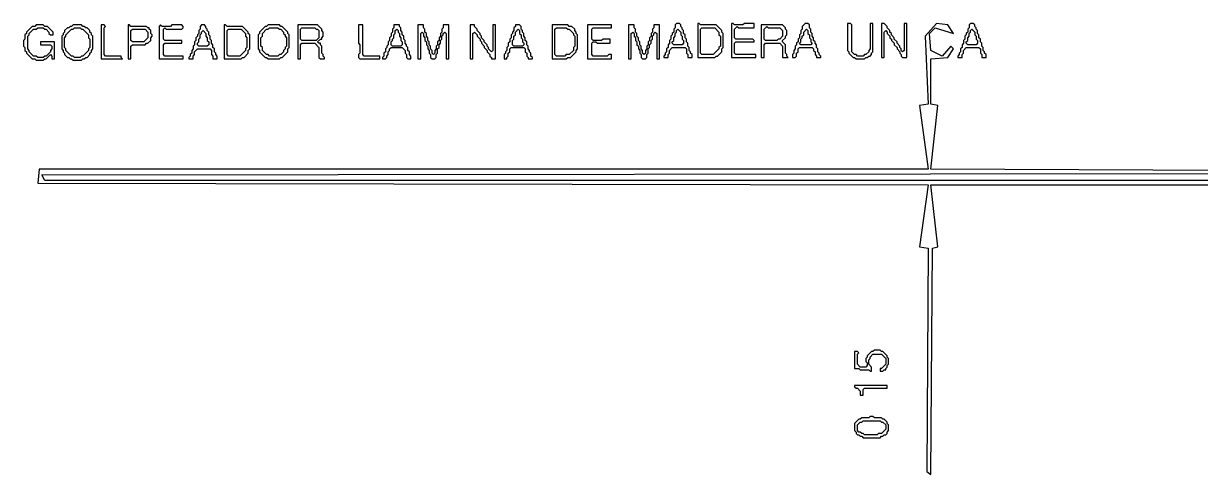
# Model space of a CAD drawing. Extents: x 17 to 323, y -435 to -5.
# Drawn here: x 195.7 to 279, y -200.9 to -169 of the extents above; entities that cross this region are included whole.
import ezdxf

# ---------------------------------------------------------------- set-up
doc = ezdxf.new("R2010")
doc.units = 0

msp = doc.modelspace()

# ---------------------------------------------------------------- linework, layer by layer
at = {"layer": 'CONTOURS'}
for p, q in [((241.9, -169), (241.8, -169.1)), ((242.1, -169), (241.9, -169)), ((242.2, -169.1), (242.1, -169)), ((243.4, -169), (243.4, -171.4)), ((243.5, -169), (243.4, -169)), ((243.6, -169.1), (243.5, -169)), ((245.8, -169), (245.8, -171.4)), ((245.9, -169), (245.8, -169)), ((246, -169.1), (245.9, -169)), ((246.7, -169), (246.6, -169.1)), ((247.4, -169), (246.7, -169)), ((247.4, -169.3), (247.4, -169)), ((251, -169), (250.8, -169.2)), ((251.2, -169), (251, -169)), ((251.3, -169.1), (251.2, -169)), ((254, -169), (254, -170.9)), ((254.2, -169), (254, -169)), ((254.3, -169.1), (254.2, -169)), ((255.8, -169), (255.6, -169)), ((255.6, -169), (255.6, -170.8)), ((255.8, -171), (255.8, -169)), ((256.4, -169), (256.4, -171.4)), ((256.6, -169), (256.4, -169)), ((256.8, -169.2), (256.6, -169)), ((258.2, -169), (258, -169)), ((258, -169), (258, -170.9)), ((258.2, -171.4), (258.2, -169)), ((260.3, -169), (259.5, -169.9)), ((261.1, -169.1), (260.3, -169)), ((262.7, -169), (262.6, -169.1)), ((262.9, -169), (262.7, -169)), ((263, -169.1), (262.9, -169)), ((195.9, -169.7), (195.8, -169.8)), ((195.8, -169.8), (195.8, -170.1)), ((196.3, -169.2), (195.9, -169.6)), ((195.9, -169.6), (195.9, -169.7)), ((196, -169.9), (196.1, -169.8)), ((196.1, -169.7), (196.4, -169.4)), ((196.1, -169.8), (196.1, -169.7)), ((196.5, -169.2), (196.3, -169.2)), ((196.4, -169.4), (196.6, -169.4)), ((196.6, -169.1), (196.5, -169.2)), ((197.1, -169.1), (196.6, -169.1)), ((196.6, -169.4), (196.7, -169.3)), ((196.7, -169.3), (197.1, -169.3)), ((197.2, -169.2), (197.1, -169.1)), ((197.1, -169.3), (197.2, -169.4)), ((197.4, -169.2), (197.2, -169.2)), ((197.2, -169.4), (197.3, -169.4)), ((197.3, -169.4), (197.5, -169.6)), ((197.8, -169.6), (197.4, -169.2)), ((197.5, -169.6), (197.5, -169.7)), ((197.5, -169.7), (197.6, -169.8)), ((197.6, -169.8), (197.8, -169.8)), ((197.8, -169.8), (197.8, -169.6)), ((198.5, -169.8), (198.4, -169.9)), ((198.6, -169.6), (198.5, -169.7)), ((198.5, -169.7), (198.5, -169.8)), ((198.8, -169.3), (198.6, -169.5)), ((198.6, -169.5), (198.6, -169.6)), ((198.7, -169.8), (199.1, -169.4)), ((198.7, -169.9), (198.7, -169.8)), ((198.9, -169.3), (198.8, -169.3)), ((199, -169.2), (198.9, -169.3)), ((199.1, -169.2), (199, -169.2)), ((199.2, -169.1), (199.1, -169.2)), ((199.1, -169.4), (199.2, -169.4)), ((199.8, -169.1), (199.2, -169.1)), ((199.2, -169.4), (199.3, -169.3)), ((199.3, -169.3), (199.7, -169.3)), ((199.7, -169.3), (199.8, -169.4)), ((199.9, -169.2), (199.8, -169.1)), ((199.8, -169.4), (199.9, -169.4)), ((200, -169.2), (199.9, -169.2)), ((199.9, -169.4), (200.3, -169.8)), ((200.1, -169.3), (200, -169.2)), ((200.2, -169.3), (200.1, -169.3)), ((200.4, -169.5), (200.2, -169.3)), ((200.3, -169.8), (200.3, -170)), ((200.4, -169.6), (200.4, -169.5)), ((200.5, -169.7), (200.4, -169.6)), ((200.5, -169.8), (200.5, -169.7)), ((200.6, -169.9), (200.5, -169.8)), ((201.2, -169.1), (201.2, -171.5)), ((201.4, -169.1), (201.2, -169.1)), ((201.5, -169.2), (201.4, -169.1)), ((201.4, -169.3), (201.5, -169.2)), ((201.4, -171.2), (201.4, -169.3)), ((203.2, -169.1), (203.1, -169.1)), ((203.1, -169.1), (203.1, -171.5)), ((203.3, -169.2), (203.2, -169.1)), ((204.4, -169.2), (203.3, -169.2)), ((203.3, -169.5), (203.4, -169.4)), ((203.3, -170.2), (203.3, -169.5)), ((203.4, -169.4), (204.3, -169.4)), ((204.3, -169.4), (204.5, -169.6)), ((204.5, -169.3), (204.4, -169.2)), ((204.6, -169.3), (204.5, -169.3)), ((204.5, -169.6), (204.5, -170)), ((204.6, -169.4), (204.6, -169.3)), ((204.7, -169.5), (204.6, -169.4)), ((204.7, -169.7), (204.7, -169.5)), ((204.8, -169.8), (204.7, -169.7)), ((204.8, -169.9), (204.8, -169.8)), ((205.4, -169.1), (205.3, -169.2)), ((205.3, -169.2), (205.3, -171.5)), ((205.5, -169.2), (205.4, -169.1)), ((206.1, -169.2), (205.5, -169.2)), ((205.6, -169.4), (205.7, -169.3)), ((205.6, -170.1), (205.6, -169.4)), ((205.7, -169.3), (205.8, -169.4)), ((205.8, -169.4), (206.9, -169.4)), ((206.2, -169.1), (206.1, -169.2)), ((206.9, -169.1), (206.2, -169.1)), ((207, -169.2), (206.9, -169.1)), ((206.9, -169.4), (207, -169.3)), ((207, -169.3), (207, -169.2)), ((208.1, -169.7), (208, -169.8)), ((208, -169.8), (208, -169.9)), ((208.2, -169.4), (208.1, -169.5)), ((208.1, -169.5), (208.1, -169.7)), ((208.3, -169.1), (208.2, -169.2)), ((208.2, -169.2), (208.2, -169.4)), ((208.2, -169.8), (208.3, -169.7)), ((208.2, -170), (208.2, -169.8)), ((208.5, -169.1), (208.3, -169.1)), ((208.3, -169.6), (208.4, -169.5)), ((208.3, -169.7), (208.3, -169.6)), ((208.4, -169.5), (208.6, -169.7)), ((208.6, -169.2), (208.5, -169.1)), ((208.6, -169.3), (208.6, -169.2)), ((208.7, -169.4), (208.6, -169.3)), ((208.6, -169.7), (208.6, -169.9)), ((208.7, -169.5), (208.7, -169.4)), ((208.8, -169.6), (208.7, -169.5)), ((208.8, -169.8), (208.8, -169.6)), ((208.9, -169.9), (208.8, -169.8)), ((209.9, -169.1), (209.9, -171.5)), ((210, -169.1), (209.9, -169.1)), ((210.1, -169.2), (210, -169.1)), ((211.2, -169.2), (210.1, -169.2)), ((210.1, -169.5), (210.2, -169.4)), ((210.1, -171.2), (210.1, -169.5)), ((210.2, -169.4), (211.1, -169.4)), ((211.1, -169.4), (211.4, -169.7)), ((211.6, -169.6), (211.2, -169.2)), ((211.4, -169.7), (211.4, -169.9)), ((211.6, -169.7), (211.6, -169.6)), ((211.7, -169.8), (211.6, -169.7)), ((211.7, -170.8), (211.7, -169.8)), ((212.4, -169.7), (212.3, -169.8)), ((212.3, -169.8), (212.3, -170.8)), ((212.8, -169.2), (212.4, -169.6)), ((212.4, -169.6), (212.4, -169.7)), ((212.6, -169.7), (212.9, -169.4)), ((212.6, -169.9), (212.6, -169.7)), ((212.9, -169.2), (212.8, -169.2)), ((213, -169.1), (212.9, -169.2)), ((212.9, -169.4), (213, -169.4)), ((213.8, -169.1), (213, -169.1)), ((213, -169.4), (213.1, -169.3)), ((213.1, -169.3), (213.7, -169.3)), ((213.7, -169.3), (213.8, -169.4)), ((213.9, -169.2), (213.8, -169.1)), ((213.8, -169.4), (213.9, -169.4)), ((214, -169.2), (213.9, -169.2)), ((213.9, -169.4), (214.1, -169.6)), ((214.4, -169.6), (214, -169.2)), ((214.1, -169.6), (214.1, -169.7)), ((214.1, -169.7), (214.2, -169.8)), ((214.2, -169.8), (214.2, -169.9)), ((214.4, -169.7), (214.4, -169.6)), ((214.5, -169.8), (214.4, -169.7)), ((214.5, -170.7), (214.5, -169.8)), ((215.1, -169.1), (215.1, -171.5)), ((216.5, -169.1), (215.1, -169.1)), ((215.3, -169.4), (215.4, -169.3)), ((215.3, -170.1), (215.3, -169.4)), ((215.4, -169.3), (216.3, -169.3)), ((216.3, -169.3), (216.4, -169.4)), ((216.4, -169.4), (216.5, -169.4)), ((216.8, -169.4), (216.5, -169.1)), ((216.5, -169.4), (216.6, -169.5)), ((216.6, -169.5), (216.6, -170)), ((216.8, -169.5), (216.8, -169.4)), ((216.9, -169.6), (216.8, -169.5)), ((216.9, -169.9), (216.9, -169.6)), ((219.4, -169.1), (219.4, -170.4)), ((219.7, -169.1), (219.4, -169.1)), ((219.7, -171.2), (219.7, -169.1)), ((221.8, -169.6), (221.7, -169.7)), ((221.7, -169.7), (221.7, -169.9)), ((221.9, -169.3), (221.8, -169.4)), ((221.8, -169.4), (221.8, -169.6)), ((221.9, -169.1), (221.9, -169.3)), ((222.3, -169.1), (221.9, -169.1)), ((221.9, -169.8), (222, -169.7)), ((221.9, -170), (221.9, -169.8)), ((222, -169.5), (222.1, -169.4)), ((222, -169.7), (222, -169.5)), ((222.1, -169.4), (222.2, -169.5)), ((222.2, -169.5), (222.2, -169.6)), ((222.2, -169.6), (222.3, -169.7)), ((222.3, -169.2), (222.3, -169.1)), ((222.4, -169.3), (222.3, -169.2)), ((222.3, -169.7), (222.3, -169.9)), ((222.4, -169.5), (222.4, -169.3)), ((222.5, -169.6), (222.4, -169.5)), ((222.5, -169.8), (222.5, -169.6)), ((222.6, -169.9), (222.5, -169.8)), ((223.6, -169.1), (223.6, -171.5)), ((224, -169.1), (223.6, -169.1)), ((223.8, -169.7), (223.9, -169.6)), ((223.8, -171.5), (223.8, -169.7)), ((223.9, -169.6), (224, -169.7)), ((224, -169.3), (224, -169.1)), ((224.1, -169.4), (224, -169.3)), ((224, -169.7), (224, -169.9)), ((224.1, -169.6), (224.1, -169.4)), ((224.2, -169.7), (224.1, -169.6)), ((224.2, -169.9), (224.2, -169.7)), ((225.3, -169.6), (225.2, -169.7)), ((225.2, -169.7), (225.2, -169.9)), ((225.4, -169.3), (225.3, -169.4)), ((225.3, -169.4), (225.3, -169.6)), ((225.3, -169.9), (225.4, -169.8)), ((225.8, -169.1), (225.4, -169.1)), ((225.4, -169.1), (225.4, -169.3)), ((225.4, -169.7), (225.5, -169.6)), ((225.4, -169.8), (225.4, -169.7)), ((225.5, -169.6), (225.6, -169.7)), ((225.6, -169.7), (225.6, -171.5)), ((225.8, -171.5), (225.8, -169.1)), ((227.3, -169.1), (227.3, -171.5)), ((227.6, -169.1), (227.3, -169.1)), ((227.5, -169.7), (227.6, -169.6)), ((227.5, -171.5), (227.5, -169.7)), ((227.6, -169.2), (227.6, -169.1)), ((227.8, -169.4), (227.6, -169.2)), ((227.6, -169.6), (227.8, -169.8)), ((227.8, -169.5), (227.8, -169.4)), ((228, -169.7), (227.8, -169.5)), ((227.8, -169.8), (227.8, -169.9)), ((228, -169.8), (228, -169.7)), ((228.1, -169.9), (228, -169.8)), ((229.1, -169.1), (228.9, -169.1)), ((228.9, -169.1), (228.9, -170.9)), ((229.1, -171.5), (229.1, -169.1)), ((230.3, -169.7), (230.2, -169.8)), ((230.2, -169.8), (230.2, -170)), ((230.4, -169.5), (230.3, -169.6)), ((230.3, -169.6), (230.3, -169.7)), ((230.5, -169.2), (230.4, -169.3)), ((230.4, -169.3), (230.4, -169.5)), ((230.4, -169.9), (230.5, -169.8)), ((230.5, -169.1), (230.5, -169.2)), ((230.8, -169.1), (230.5, -169.1)), ((230.5, -169.6), (230.7, -169.4)), ((230.5, -169.8), (230.5, -169.6)), ((230.7, -169.4), (230.8, -169.5)), ((230.9, -169.2), (230.8, -169.1)), ((230.8, -169.5), (230.8, -169.7)), ((230.8, -169.7), (230.9, -169.8)), ((230.9, -169.4), (230.9, -169.2)), ((231, -169.5), (230.9, -169.4)), ((230.9, -169.8), (230.9, -170)), ((231, -169.6), (231, -169.5)), ((231.1, -169.7), (231, -169.6)), ((231.1, -169.9), (231.1, -169.7)), ((233.1, -169.1), (233.1, -171.5)), ((234.2, -169.1), (233.1, -169.1)), ((233.3, -169.4), (233.4, -169.3)), ((233.3, -171.2), (233.3, -169.4)), ((233.4, -169.3), (234.1, -169.3)), ((234.1, -169.3), (234.2, -169.4)), ((234.3, -169.2), (234.2, -169.1)), ((234.2, -169.4), (234.3, -169.4)), ((234.5, -169.2), (234.3, -169.2)), ((234.3, -169.4), (234.6, -169.7)), ((234.7, -169.4), (234.5, -169.2)), ((234.6, -169.7), (234.6, -169.8)), ((234.6, -169.8), (234.7, -169.9)), ((234.7, -169.5), (234.7, -169.4)), ((234.8, -169.6), (234.7, -169.5)), ((234.8, -169.7), (234.8, -169.6)), ((234.9, -169.8), (234.8, -169.7)), ((234.9, -170.8), (234.9, -169.8)), ((235.6, -169.1), (235.6, -171.5)), ((237.3, -169.1), (235.6, -169.1)), ((235.9, -169.4), (236, -169.3)), ((235.9, -170.1), (235.9, -169.4)), ((236, -169.3), (237.3, -169.3)), ((237.3, -169.3), (237.3, -169.1)), ((238.5, -169.1), (238.5, -171.5)), ((238.9, -169.1), (238.5, -169.1)), ((238.7, -169.7), (238.8, -169.6)), ((238.7, -171.5), (238.7, -169.7)), ((238.8, -169.6), (238.9, -169.7)), ((238.9, -169.3), (238.9, -169.1)), ((239, -169.4), (238.9, -169.3)), ((238.9, -169.7), (238.9, -169.9)), ((239, -169.6), (239, -169.4)), ((239.1, -169.7), (239, -169.6)), ((239.1, -169.9), (239.1, -169.7)), ((240.2, -169.6), (240.1, -169.7)), ((240.1, -169.7), (240.1, -169.9)), ((240.3, -169.3), (240.2, -169.4)), ((240.2, -169.4), (240.2, -169.6)), ((240.2, -169.9), (240.3, -169.8)), ((240.7, -169.1), (240.3, -169.1)), ((240.3, -169.1), (240.3, -169.3)), ((240.3, -169.7), (240.4, -169.6)), ((240.3, -169.8), (240.3, -169.7)), ((240.4, -169.6), (240.5, -169.7)), ((240.5, -169.7), (240.5, -171.5)), ((240.7, -171.5), (240.7, -169.1)), ((241.6, -169.8), (241.5, -169.9)), ((241.7, -169.6), (241.6, -169.7)), ((241.6, -169.7), (241.6, -169.8)), ((241.8, -169.3), (241.7, -169.4)), ((241.7, -169.4), (241.7, -169.6)), ((241.8, -169.1), (241.8, -169.3)), ((241.8, -169.7), (241.9, -169.6)), ((241.8, -169.9), (241.8, -169.7)), ((241.9, -169.5), (242, -169.4)), ((241.9, -169.6), (241.9, -169.5)), ((242, -169.4), (242.2, -169.6)), ((242.2, -169.2), (242.2, -169.1)), ((242.3, -169.3), (242.2, -169.2)), ((242.2, -169.6), (242.2, -169.8)), ((242.2, -169.8), (242.3, -169.9)), ((242.3, -169.4), (242.3, -169.3)), ((242.4, -169.5), (242.3, -169.4)), ((242.4, -169.7), (242.4, -169.5)), ((242.5, -169.8), (242.4, -169.7)), ((242.5, -170), (242.5, -169.8)), ((244.7, -169.1), (243.6, -169.1)), ((243.6, -169.4), (243.7, -169.3)), ((243.6, -171.1), (243.6, -169.4)), ((243.7, -169.3), (244.6, -169.3)), ((244.6, -169.3), (244.9, -169.6)), ((245.1, -169.5), (244.7, -169.1)), ((244.9, -169.6), (244.9, -169.8)), ((244.9, -169.8), (245, -169.9)), ((245.1, -169.6), (245.1, -169.5)), ((245.2, -169.7), (245.1, -169.6)), ((245.2, -170.7), (245.2, -169.7)), ((246.6, -169.1), (246, -169.1)), ((246, -169.4), (246.2, -169.2)), ((246, -170), (246, -169.4)), ((246.2, -169.2), (246.3, -169.3)), ((246.3, -169.3), (247.4, -169.3)), ((247.9, -169.1), (247.9, -171.4)), ((249.4, -169.1), (247.9, -169.1)), ((248.1, -169.4), (248.3, -169.2)), ((248.1, -170.1), (248.1, -169.4)), ((248.3, -169.2), (248.4, -169.3)), ((248.4, -169.3), (249.2, -169.3)), ((249.2, -169.3), (249.4, -169.5)), ((249.6, -169.3), (249.4, -169.1)), ((249.4, -169.5), (249.4, -169.9)), ((249.6, -169.4), (249.6, -169.3)), ((249.7, -169.5), (249.6, -169.4)), ((249.6, -169.9), (249.7, -169.8)), ((249.7, -169.8), (249.7, -169.5)), ((250.7, -169.7), (250.6, -169.8)), ((250.6, -169.8), (250.6, -170)), ((250.8, -169.4), (250.7, -169.5)), ((250.7, -169.5), (250.7, -169.7)), ((250.8, -169.2), (250.8, -169.4)), ((250.8, -169.9), (250.9, -169.8)), ((250.9, -169.6), (251.1, -169.4)), ((250.9, -169.8), (250.9, -169.6)), ((251.1, -169.4), (251.2, -169.5)), ((251.2, -169.5), (251.2, -169.7)), ((251.2, -169.7), (251.3, -169.8)), ((251.3, -169.3), (251.3, -169.1)), ((251.4, -169.4), (251.3, -169.3)), ((251.3, -169.8), (251.3, -170)), ((251.4, -169.6), (251.4, -169.4)), ((251.5, -169.7), (251.4, -169.6)), ((251.5, -169.9), (251.5, -169.7)), ((254.3, -171), (254.3, -169.1)), ((256.6, -169.6), (256.7, -169.5)), ((256.6, -171.4), (256.6, -169.6)), ((256.7, -169.5), (256.8, -169.6)), ((256.8, -169.3), (256.8, -169.2)), ((257, -169.5), (256.8, -169.3)), ((256.8, -169.6), (256.8, -169.7)), ((256.8, -169.7), (257, -169.9)), ((257, -169.6), (257, -169.5)), ((257.1, -169.7), (257, -169.6)), ((257.1, -169.8), (257.1, -169.7)), ((257.3, -170), (257.1, -169.8)), ((259.8, -169.7), (260.2, -169.3)), ((259.9, -170.9), (259.8, -169.7)), ((260.2, -169.3), (261.5, -169.7)), ((261.5, -169.7), (261.1, -169.1)), ((262.4, -169.8), (262.3, -169.9)), ((262.5, -169.6), (262.4, -169.7)), ((262.4, -169.7), (262.4, -169.8)), ((262.6, -169.3), (262.5, -169.4)), ((262.5, -169.4), (262.5, -169.6)), ((262.6, -169.1), (262.6, -169.3)), ((262.6, -169.7), (262.7, -169.6)), ((262.6, -169.9), (262.6, -169.7)), ((262.7, -169.5), (262.8, -169.4)), ((262.7, -169.6), (262.7, -169.5)), ((262.8, -169.4), (263, -169.6)), ((263, -169.2), (263, -169.1)), ((263.1, -169.3), (263, -169.2)), ((263, -169.6), (263, -169.8)), ((263, -169.8), (263.1, -169.9)), ((263.1, -169.4), (263.1, -169.3)), ((263.2, -169.5), (263.1, -169.4)), ((263.2, -169.7), (263.2, -169.5)), ((263.3, -169.8), (263.2, -169.7)), ((263.3, -170), (263.3, -169.8)), ((195.8, -170.1), (195.7, -170.2)), ((195.7, -170.2), (195.7, -170.6)), ((195.7, -170.6), (195.8, -170.7)), ((195.8, -170.7), (195.8, -170.9)), ((196, -170.8), (196, -169.9)), ((197.9, -170.3), (196.9, -170.3)), ((196.9, -170.3), (196.9, -170.5)), ((196.9, -170.5), (197.6, -170.5)), ((197.6, -170.5), (197.7, -170.6)), ((197.7, -170.6), (197.7, -170.8)), ((197.9, -171.5), (197.9, -170.3)), ((198.4, -169.9), (198.4, -170.8)), ((198.6, -170), (198.7, -169.9)), ((198.6, -170.7), (198.6, -170)), ((198.7, -170.8), (198.6, -170.7)), ((200.3, -170), (200.4, -170.1)), ((200.4, -170.7), (200.3, -170.8)), ((200.4, -170.1), (200.4, -170.7)), ((200.6, -170.8), (200.6, -169.9)), ((203.4, -170.3), (203.3, -170.2)), ((203.3, -170.6), (203.4, -170.5)), ((203.3, -171.5), (203.3, -170.6)), ((204.2, -170.3), (203.4, -170.3)), ((203.4, -170.5), (204.3, -170.5)), ((204.5, -170), (204.2, -170.3)), ((204.3, -170.5), (204.4, -170.4)), ((204.4, -170.4), (204.5, -170.4)), ((204.5, -170.4), (204.7, -170.2)), ((204.7, -170), (204.8, -169.9)), ((204.7, -170.2), (204.7, -170)), ((205.7, -170.2), (205.6, -170.1)), ((205.6, -170.5), (205.7, -170.4)), ((205.6, -171.2), (205.6, -170.5)), ((206.9, -170.2), (205.7, -170.2)), ((205.7, -170.4), (206.9, -170.4)), ((206.9, -170.4), (206.9, -170.2)), ((207.8, -170.5), (207.7, -170.6)), ((207.7, -170.6), (207.7, -170.8)), ((207.9, -170.2), (207.8, -170.3)), ((207.8, -170.3), (207.8, -170.5)), ((208, -169.9), (207.9, -170)), ((207.9, -170), (207.9, -170.2)), ((208, -170.4), (208.1, -170.3)), ((208, -170.5), (208, -170.4)), ((208.1, -170.6), (208, -170.5)), ((208.1, -170.1), (208.2, -170)), ((208.1, -170.3), (208.1, -170.1)), ((208.7, -170.6), (208.1, -170.6)), ((208.6, -169.9), (208.7, -170)), ((208.7, -170), (208.7, -170.2)), ((208.7, -170.2), (208.8, -170.3)), ((208.8, -170.5), (208.7, -170.6)), ((208.8, -170.3), (208.8, -170.5)), ((208.9, -170.1), (208.9, -169.9)), ((209, -170.2), (208.9, -170.1)), ((209, -170.4), (209, -170.2)), ((209.1, -170.5), (209, -170.4)), ((209.1, -170.7), (209.1, -170.5)), ((209.2, -170.8), (209.1, -170.7)), ((211.4, -169.9), (211.5, -170)), ((211.5, -170.7), (211.4, -170.8)), ((211.5, -170), (211.5, -170.7)), ((212.5, -170), (212.6, -169.9)), ((212.5, -170.6), (212.5, -170)), ((212.6, -170.7), (212.5, -170.6)), ((212.6, -170.9), (212.6, -170.7)), ((214.2, -169.9), (214.3, -170)), ((214.3, -170.6), (214.2, -170.7)), ((214.2, -170.7), (214.2, -170.8)), ((214.3, -170), (214.3, -170.6)), ((214.4, -170.8), (214.5, -170.7)), ((215.4, -170.2), (215.3, -170.1)), ((215.3, -170.5), (215.4, -170.4)), ((215.3, -171.5), (215.3, -170.5)), ((216.4, -170.2), (215.4, -170.2)), ((215.4, -170.4), (216.3, -170.4)), ((216.3, -170.4), (216.6, -170.7)), ((216.6, -170), (216.4, -170.2)), ((216.5, -170.3), (216.7, -170.1)), ((216.6, -170.4), (216.5, -170.3)), ((216.7, -170.4), (216.6, -170.4)), ((216.6, -170.7), (216.6, -171.4)), ((216.7, -170.1), (216.8, -170.1)), ((216.7, -170.5), (216.7, -170.4)), ((216.8, -170.6), (216.7, -170.5)), ((216.8, -170), (216.9, -169.9)), ((216.8, -170.1), (216.8, -170)), ((216.8, -171.1), (216.8, -170.6)), ((219.4, -170.4), (219.5, -170.5)), ((219.5, -170.5), (219.5, -171.1)), ((221.4, -170.7), (221.3, -170.8)), ((221.5, -170.5), (221.4, -170.6)), ((221.4, -170.6), (221.4, -170.7)), ((221.6, -170.2), (221.5, -170.3)), ((221.5, -170.3), (221.5, -170.5)), ((221.7, -169.9), (221.6, -170)), ((221.6, -170), (221.6, -170.2)), ((221.6, -170.8), (221.7, -170.7)), ((221.7, -170.3), (221.8, -170.2)), ((221.7, -170.5), (221.7, -170.3)), ((221.8, -170.6), (221.7, -170.5)), ((221.7, -170.7), (222.5, -170.7)), ((221.8, -170.1), (221.9, -170)), ((221.8, -170.2), (221.8, -170.1)), ((222.4, -170.6), (221.8, -170.6)), ((222.3, -169.9), (222.4, -170)), ((222.4, -170), (222.4, -170.2)), ((222.4, -170.2), (222.5, -170.3)), ((222.5, -170.5), (222.4, -170.6)), ((222.5, -170.3), (222.5, -170.5)), ((222.5, -170.7), (222.7, -170.9)), ((222.6, -170.1), (222.6, -169.9)), ((222.7, -170.2), (222.6, -170.1)), ((222.7, -170.4), (222.7, -170.2)), ((222.8, -170.5), (222.7, -170.4)), ((222.8, -170.6), (222.8, -170.5)), ((222.9, -170.7), (222.8, -170.6)), ((222.9, -170.9), (222.9, -170.7)), ((224, -169.9), (224.1, -170)), ((224.1, -170), (224.1, -170.2)), ((224.1, -170.2), (224.2, -170.3)), ((224.3, -170), (224.2, -169.9)), ((224.2, -170.3), (224.2, -170.5)), ((224.2, -170.5), (224.3, -170.6)), ((224.3, -170.2), (224.3, -170)), ((224.4, -170.3), (224.3, -170.2)), ((224.3, -170.6), (224.3, -170.8)), ((224.4, -170.5), (224.4, -170.3)), ((224.5, -170.6), (224.4, -170.5)), ((224.5, -170.8), (224.5, -170.6)), ((225, -170.5), (224.9, -170.6)), ((224.9, -170.6), (224.9, -170.8)), ((225.1, -170.2), (225, -170.3)), ((225, -170.3), (225, -170.5)), ((225, -170.8), (225.1, -170.7)), ((225.2, -169.9), (225.1, -170)), ((225.1, -170), (225.1, -170.2)), ((225.1, -170.5), (225.2, -170.4)), ((225.1, -170.7), (225.1, -170.5)), ((225.2, -170.2), (225.3, -170.1)), ((225.2, -170.4), (225.2, -170.2)), ((225.3, -170.1), (225.3, -169.9)), ((227.8, -169.9), (228, -170.1)), ((228, -170.1), (228, -170.2)), ((228, -170.2), (228.1, -170.3)), ((228.1, -170), (228.1, -169.9)), ((228.3, -170.2), (228.1, -170)), ((228.1, -170.3), (228.1, -170.4)), ((228.1, -170.4), (228.3, -170.6)), ((228.3, -170.3), (228.3, -170.2)), ((228.5, -170.5), (228.3, -170.3)), ((228.3, -170.6), (228.3, -170.7)), ((228.3, -170.7), (228.5, -170.9)), ((228.5, -170.6), (228.5, -170.5)), ((228.6, -170.7), (228.5, -170.6)), ((228.6, -170.8), (228.6, -170.7)), ((230, -170.6), (229.9, -170.7)), ((229.9, -170.7), (229.9, -170.9)), ((230.1, -170.3), (230, -170.4)), ((230, -170.4), (230, -170.6)), ((230.2, -170), (230.1, -170.1)), ((230.1, -170.1), (230.1, -170.3)), ((230.1, -170.8), (230.2, -170.7)), ((230.2, -170.7), (231.1, -170.7)), ((230.3, -170.2), (230.4, -170.1)), ((230.3, -170.5), (230.3, -170.2)), ((230.4, -170.6), (230.3, -170.5)), ((230.4, -170.1), (230.4, -169.9)), ((231, -170.6), (230.4, -170.6)), ((230.9, -170), (231, -170.1)), ((231, -170.1), (231, -170.3)), ((231, -170.3), (231.1, -170.4)), ((231.1, -170.5), (231, -170.6)), ((231.2, -170), (231.1, -169.9)), ((231.1, -170.4), (231.1, -170.5)), ((231.1, -170.7), (231.2, -170.8)), ((231.2, -170.2), (231.2, -170)), ((231.3, -170.3), (231.2, -170.2)), ((231.3, -170.5), (231.3, -170.3)), ((231.4, -170.6), (231.3, -170.5)), ((231.4, -170.8), (231.4, -170.6)), ((234.7, -170.6), (234.6, -170.7)), ((234.6, -170.7), (234.6, -170.9)), ((234.7, -169.9), (234.7, -170.6)), ((236, -170.2), (235.9, -170.1)), ((235.9, -170.4), (236, -170.3)), ((235.9, -171.2), (235.9, -170.4)), ((236.6, -170.2), (236, -170.2)), ((236, -170.3), (236.2, -170.3)), ((236.2, -170.3), (236.3, -170.4)), ((236.3, -170.4), (237.2, -170.4)), ((236.7, -170.1), (236.6, -170.2)), ((237.2, -170.1), (236.7, -170.1)), ((237.2, -170.4), (237.2, -170.1)), ((238.9, -169.9), (239, -170)), ((239, -170), (239, -170.2)), ((239, -170.2), (239.1, -170.3)), ((239.2, -170), (239.1, -169.9)), ((239.1, -170.3), (239.1, -170.5)), ((239.1, -170.5), (239.2, -170.6)), ((239.2, -170.2), (239.2, -170)), ((239.3, -170.3), (239.2, -170.2)), ((239.2, -170.6), (239.2, -170.8)), ((239.3, -170.5), (239.3, -170.3)), ((239.4, -170.6), (239.3, -170.5)), ((239.4, -170.8), (239.4, -170.6)), ((239.9, -170.5), (239.8, -170.6)), ((239.8, -170.6), (239.8, -170.8)), ((240, -170.2), (239.9, -170.3)), ((239.9, -170.3), (239.9, -170.5)), ((239.9, -170.8), (240, -170.7)), ((240.1, -169.9), (240, -170)), ((240, -170), (240, -170.2)), ((240, -170.5), (240.1, -170.4)), ((240, -170.7), (240, -170.5)), ((240.1, -170.2), (240.2, -170.1)), ((240.1, -170.4), (240.1, -170.2)), ((240.2, -170.1), (240.2, -169.9)), ((241.3, -170.7), (241.2, -170.8)), ((241.4, -170.4), (241.3, -170.5)), ((241.3, -170.5), (241.3, -170.7)), ((241.5, -170.1), (241.4, -170.2)), ((241.4, -170.2), (241.4, -170.4)), ((241.4, -170.9), (241.6, -170.7)), ((241.5, -169.9), (241.5, -170.1)), ((241.6, -170.3), (241.7, -170.2)), ((241.6, -170.4), (241.6, -170.3)), ((241.7, -170.5), (241.6, -170.4)), ((241.6, -170.7), (242.5, -170.7)), ((241.7, -170), (241.8, -169.9)), ((241.7, -170.2), (241.7, -170)), ((242.3, -170.5), (241.7, -170.5)), ((242.3, -169.9), (242.3, -170.1)), ((242.3, -170.1), (242.4, -170.2)), ((242.4, -170.4), (242.3, -170.5)), ((242.4, -170.2), (242.4, -170.4)), ((242.6, -170.1), (242.5, -170)), ((242.5, -170.7), (242.6, -170.8)), ((242.6, -170.3), (242.6, -170.1)), ((242.7, -170.4), (242.6, -170.3)), ((242.7, -170.6), (242.7, -170.4)), ((242.8, -170.7), (242.7, -170.6)), ((242.8, -170.9), (242.8, -170.7)), ((245, -170.6), (244.9, -170.7)), ((244.9, -170.7), (244.9, -170.8)), ((245, -169.9), (245, -170.6)), ((245.1, -170.8), (245.2, -170.7)), ((246.1, -170.1), (246, -170)), ((246, -170.4), (246.1, -170.3)), ((246, -171.1), (246, -170.4)), ((247.3, -170.1), (246.1, -170.1)), ((246.1, -170.3), (247.4, -170.3)), ((247.4, -170.2), (247.3, -170.1)), ((247.4, -170.3), (247.4, -170.2)), ((248.2, -170.2), (248.1, -170.1)), ((248.1, -170.5), (248.2, -170.4)), ((248.1, -171.4), (248.1, -170.5)), ((249, -170.2), (248.2, -170.2)), ((248.2, -170.4), (249.2, -170.4)), ((249.1, -170.1), (249, -170.2)), ((249.2, -170.1), (249.1, -170.1)), ((249.4, -169.9), (249.2, -170.1)), ((249.2, -170.4), (249.4, -170.6)), ((249.4, -170.2), (249.6, -170)), ((249.4, -170.3), (249.4, -170.2)), ((249.6, -170.5), (249.4, -170.3)), ((249.4, -170.6), (249.4, -171.4)), ((249.6, -170), (249.6, -169.9)), ((249.6, -171.1), (249.6, -170.5)), ((250.4, -170.5), (250.3, -170.6)), ((250.3, -170.6), (250.3, -170.8)), ((250.5, -170.3), (250.4, -170.4)), ((250.4, -170.4), (250.4, -170.5)), ((250.6, -170), (250.5, -170.1)), ((250.5, -170.1), (250.5, -170.3)), ((250.5, -170.8), (250.6, -170.7)), ((250.6, -170.4), (250.7, -170.3)), ((250.7, -170.5), (250.6, -170.4)), ((250.6, -170.7), (251.5, -170.7)), ((250.7, -170.1), (250.8, -170)), ((250.7, -170.3), (250.7, -170.1)), ((251.4, -170.5), (250.7, -170.5)), ((250.8, -170), (250.8, -169.9)), ((251.3, -170), (251.4, -170.1)), ((251.4, -170.1), (251.4, -170.3)), ((251.4, -170.3), (251.5, -170.4)), ((251.5, -170.4), (251.4, -170.5)), ((251.6, -170), (251.5, -169.9)), ((251.5, -170.7), (251.6, -170.8)), ((251.6, -170.2), (251.6, -170)), ((251.7, -170.3), (251.6, -170.2)), ((251.7, -170.4), (251.7, -170.3)), ((251.8, -170.5), (251.7, -170.4)), ((251.8, -170.7), (251.8, -170.5)), ((251.9, -170.8), (251.8, -170.7)), ((257, -169.9), (257, -170)), ((257, -170), (257.1, -170.1)), ((257.1, -170.1), (257.1, -170.2)), ((257.1, -170.2), (257.3, -170.4)), ((257.3, -170.1), (257.3, -170)), ((257.5, -170.3), (257.3, -170.1)), ((257.3, -170.4), (257.3, -170.5)), ((257.3, -170.5), (257.5, -170.7)), ((257.5, -170.4), (257.5, -170.3)), ((257.7, -170.6), (257.5, -170.4)), ((257.5, -170.7), (257.5, -170.8)), ((257.7, -170.7), (257.7, -170.6)), ((257.8, -170.8), (257.7, -170.7)), ((259.5, -169.9), (259.7, -174.7)), ((261.3, -170.6), (260.7, -171.3)), ((261.5, -170.8), (261.3, -170.6)), ((262.1, -170.7), (262, -170.8)), ((262.2, -170.4), (262.1, -170.5)), ((262.1, -170.5), (262.1, -170.7)), ((262.3, -170.1), (262.2, -170.2)), ((262.2, -170.2), (262.2, -170.4)), ((262.2, -170.9), (262.4, -170.7)), ((262.3, -169.9), (262.3, -170.1)), ((262.4, -170.3), (262.5, -170.2)), ((262.4, -170.4), (262.4, -170.3)), ((262.5, -170.5), (262.4, -170.4)), ((262.4, -170.7), (263.3, -170.7)), ((262.5, -170), (262.6, -169.9)), ((262.5, -170.2), (262.5, -170)), ((263.1, -170.5), (262.5, -170.5)), ((263.1, -169.9), (263.1, -170.1)), ((263.1, -170.1), (263.2, -170.2)), ((263.2, -170.4), (263.1, -170.5)), ((263.2, -170.2), (263.2, -170.4)), ((263.4, -170.1), (263.3, -170)), ((263.3, -170.7), (263.4, -170.8)), ((263.4, -170.3), (263.4, -170.1)), ((263.5, -170.4), (263.4, -170.3)), ((263.5, -170.6), (263.5, -170.4)), ((263.6, -170.7), (263.5, -170.6)), ((263.6, -170.9), (263.6, -170.7)), ((195.8, -170.9), (195.9, -171)), ((195.9, -171), (195.9, -171.1)), ((195.9, -171.1), (196.3, -171.5)), ((196.1, -170.9), (196, -170.8)), ((196.1, -171), (196.1, -170.9)), ((196.4, -171.3), (196.1, -171)), ((196.3, -171.5), (196.5, -171.5)), ((196.6, -171.3), (196.4, -171.3)), ((196.5, -171.5), (196.6, -171.6)), ((196.7, -171.4), (196.6, -171.3)), ((197.1, -171.4), (196.7, -171.4)), ((197.2, -171.3), (197.1, -171.4)), ((197.1, -171.6), (197.2, -171.5)), ((197.3, -171.3), (197.2, -171.3)), ((197.2, -171.5), (197.3, -171.5)), ((197.6, -171), (197.3, -171.3)), ((197.3, -171.5), (197.6, -171.2)), ((197.7, -170.8), (197.6, -170.9)), ((197.6, -170.9), (197.6, -171)), ((197.6, -171.2), (197.7, -171.3)), ((197.7, -171.3), (197.7, -171.5)), ((197.7, -171.5), (197.9, -171.5)), ((198.4, -170.8), (198.5, -170.9)), ((198.5, -170.9), (198.5, -171)), ((198.5, -171), (198.6, -171.1)), ((198.6, -171.1), (198.6, -171.2)), ((198.6, -171.2), (198.8, -171.4)), ((198.7, -170.9), (198.7, -170.8)), ((199.1, -171.3), (198.7, -170.9)), ((198.8, -171.4), (198.9, -171.4)), ((198.9, -171.4), (199, -171.5)), ((199, -171.5), (199.1, -171.5)), ((199.2, -171.3), (199.1, -171.3)), ((199.1, -171.5), (199.2, -171.6)), ((199.3, -171.4), (199.2, -171.3)), ((199.7, -171.4), (199.3, -171.4)), ((199.8, -171.3), (199.7, -171.4)), ((199.9, -171.3), (199.8, -171.3)), ((199.8, -171.6), (199.9, -171.5)), ((200.3, -170.9), (199.9, -171.3)), ((199.9, -171.5), (200, -171.5)), ((200, -171.5), (200.1, -171.4)), ((200.1, -171.4), (200.2, -171.4)), ((200.2, -171.4), (200.4, -171.2)), ((200.3, -170.8), (200.3, -170.9)), ((200.4, -171.1), (200.5, -171)), ((200.4, -171.2), (200.4, -171.1)), ((200.5, -170.9), (200.6, -170.8)), ((200.5, -171), (200.5, -170.9)), ((201.2, -171.5), (202.7, -171.5)), ((201.5, -171.3), (201.4, -171.2)), ((202.6, -171.3), (201.5, -171.3)), ((202.6, -171.4), (202.6, -171.3)), ((202.7, -171.5), (202.6, -171.4)), ((203.1, -171.5), (203.3, -171.5)), ((205.3, -171.5), (207, -171.5)), ((205.7, -171.3), (205.6, -171.2)), ((207, -171.3), (205.7, -171.3)), ((207, -171.5), (207, -171.3)), ((207.5, -171.3), (207.4, -171.4)), ((207.4, -171.4), (207.4, -171.5)), ((207.4, -171.5), (207.7, -171.5)), ((207.6, -171.1), (207.5, -171.2)), ((207.5, -171.2), (207.5, -171.3)), ((207.7, -170.8), (207.6, -170.9)), ((207.6, -170.9), (207.6, -171.1)), ((207.7, -171.3), (207.8, -171.2)), ((207.7, -171.5), (207.7, -171.3)), ((207.8, -171), (208, -170.8)), ((207.8, -171.2), (207.8, -171)), ((208, -170.8), (208.9, -170.8)), ((208.9, -170.8), (209, -170.9)), ((209, -170.9), (209, -171.2)), ((209, -171.2), (209.1, -171.3)), ((209.1, -171.3), (209.1, -171.5)), ((209.1, -171.5), (209.4, -171.5)), ((209.2, -171), (209.2, -170.8)), ((209.3, -171.1), (209.2, -171)), ((209.3, -171.2), (209.3, -171.1)), ((209.4, -171.3), (209.3, -171.2)), ((209.4, -171.5), (209.4, -171.3)), ((209.9, -171.5), (211.1, -171.5)), ((210.2, -171.3), (210.1, -171.2)), ((211, -171.3), (210.2, -171.3)), ((211.4, -170.9), (211, -171.3)), ((211.1, -171.5), (211.2, -171.4)), ((211.2, -171.4), (211.3, -171.4)), ((211.3, -171.4), (211.6, -171.1)), ((211.4, -170.8), (211.4, -170.9)), ((211.6, -170.9), (211.7, -170.8)), ((211.6, -171.1), (211.6, -170.9)), ((212.3, -170.8), (212.4, -170.9)), ((212.4, -170.9), (212.4, -171)), ((212.4, -171), (212.8, -171.4)), ((212.9, -171.2), (212.6, -170.9)), ((212.8, -171.4), (212.9, -171.4)), ((213, -171.2), (212.9, -171.2)), ((212.9, -171.4), (213, -171.5)), ((213.1, -171.3), (213, -171.2)), ((213, -171.5), (213.8, -171.5)), ((213.7, -171.3), (213.1, -171.3)), ((213.8, -171.2), (213.7, -171.3)), ((213.9, -171.2), (213.8, -171.2)), ((213.8, -171.5), (213.9, -171.4)), ((214.1, -171), (213.9, -171.2)), ((213.9, -171.4), (214, -171.4)), ((214, -171.4), (214.4, -171)), ((214.2, -170.8), (214.1, -170.9)), ((214.1, -170.9), (214.1, -171)), ((214.4, -171), (214.4, -170.8)), ((215.1, -171.5), (215.3, -171.5)), ((216.6, -171.4), (216.7, -171.5)), ((216.7, -171.5), (217, -171.5)), ((216.9, -171.2), (216.8, -171.1)), ((216.9, -171.3), (216.9, -171.2)), ((217, -171.4), (216.9, -171.3)), ((217, -171.5), (217, -171.4)), ((219.5, -171.1), (219.4, -171.2)), ((219.4, -171.2), (219.4, -171.4)), ((219.4, -171.4), (219.5, -171.5)), ((219.5, -171.5), (220.9, -171.5)), ((219.8, -171.3), (219.7, -171.2)), ((220.9, -171.3), (219.8, -171.3)), ((220.9, -171.5), (220.9, -171.3)), ((221.2, -171.3), (221.1, -171.4)), ((221.1, -171.4), (221.1, -171.5)), ((221.1, -171.5), (221.3, -171.5)), ((221.3, -171), (221.2, -171.1)), ((221.2, -171.1), (221.2, -171.3)), ((221.3, -170.8), (221.3, -171)), ((221.3, -171.5), (221.4, -171.4)), ((221.4, -171.3), (221.5, -171.2)), ((221.4, -171.4), (221.4, -171.3)), ((221.5, -171), (221.6, -170.9)), ((221.5, -171.2), (221.5, -171)), ((221.6, -170.9), (221.6, -170.8)), ((222.7, -170.9), (222.7, -171.1)), ((222.7, -171.1), (222.8, -171.2)), ((222.8, -171.2), (222.8, -171.4)), ((222.8, -171.4), (222.9, -171.5)), ((223, -171), (222.9, -170.9)), ((222.9, -171.5), (223.1, -171.5)), ((223, -171.2), (223, -171)), ((223.1, -171.3), (223, -171.2)), ((223.1, -171.5), (223.1, -171.3)), ((223.6, -171.5), (223.8, -171.5)), ((224.3, -170.8), (224.4, -170.9)), ((224.4, -170.9), (224.4, -171.1)), ((224.4, -171.1), (224.5, -171.2)), ((224.6, -170.9), (224.5, -170.8)), ((224.5, -171.2), (224.5, -171.4)), ((224.5, -171.4), (224.6, -171.5)), ((224.6, -171.1), (224.6, -170.9)), ((224.7, -171.2), (224.6, -171.1)), ((224.6, -171.5), (224.8, -171.5)), ((224.8, -171.1), (224.7, -171.2)), ((224.9, -170.8), (224.8, -170.9)), ((224.8, -170.9), (224.8, -171.1)), ((224.8, -171.5), (224.9, -171.4)), ((224.9, -171.2), (225, -171.1)), ((224.9, -171.4), (224.9, -171.2)), ((225, -171.1), (225, -170.8)), ((225.6, -171.5), (225.8, -171.5)), ((227.3, -171.5), (227.5, -171.5)), ((228.5, -170.9), (228.5, -171)), ((228.5, -171), (228.7, -171.2)), ((228.8, -171), (228.6, -170.8)), ((228.7, -171.2), (228.7, -171.3)), ((228.7, -171.3), (228.8, -171.4)), ((228.9, -170.9), (228.8, -171)), ((228.8, -171.4), (228.8, -171.5)), ((228.8, -171.5), (229.1, -171.5)), ((229.8, -171.1), (229.7, -171.2)), ((229.7, -171.2), (229.7, -171.5)), ((229.7, -171.5), (229.9, -171.5)), ((229.9, -170.9), (229.8, -171)), ((229.8, -171), (229.8, -171.1)), ((229.9, -171.4), (230, -171.3)), ((229.9, -171.5), (229.9, -171.4)), ((230, -171.1), (230.1, -171)), ((230, -171.3), (230, -171.1)), ((230.1, -171), (230.1, -170.8)), ((231.2, -170.8), (231.2, -171)), ((231.2, -171), (231.3, -171.1)), ((231.3, -171.1), (231.3, -171.3)), ((231.3, -171.3), (231.4, -171.4)), ((231.5, -170.9), (231.4, -170.8)), ((231.4, -171.4), (231.4, -171.5)), ((231.4, -171.5), (231.7, -171.5)), ((231.5, -171), (231.5, -170.9)), ((231.6, -171.1), (231.5, -171)), ((231.6, -171.3), (231.6, -171.1)), ((231.7, -171.4), (231.6, -171.3)), ((231.7, -171.5), (231.7, -171.4)), ((233.1, -171.5), (234.1, -171.5)), ((233.4, -171.3), (233.3, -171.2)), ((234, -171.3), (233.4, -171.3)), ((234.1, -171.2), (234, -171.3)), ((234.3, -171.2), (234.1, -171.2)), ((234.1, -171.5), (234.2, -171.4)), ((234.2, -171.4), (234.4, -171.4)), ((234.6, -170.9), (234.3, -171.2)), ((234.4, -171.4), (234.8, -171)), ((234.8, -170.9), (234.9, -170.8)), ((234.8, -171), (234.8, -170.9)), ((235.6, -171.5), (237.3, -171.5)), ((236, -171.3), (235.9, -171.2)), ((237, -171.3), (236, -171.3)), ((237.1, -171.2), (237, -171.3)), ((237.3, -171.2), (237.1, -171.2)), ((237.3, -171.5), (237.3, -171.2)), ((238.5, -171.5), (238.7, -171.5)), ((239.2, -170.8), (239.3, -170.9)), ((239.3, -170.9), (239.3, -171.1)), ((239.3, -171.1), (239.4, -171.2)), ((239.5, -170.9), (239.4, -170.8)), ((239.4, -171.2), (239.4, -171.4)), ((239.4, -171.4), (239.5, -171.5)), ((239.5, -171.1), (239.5, -170.9)), ((239.6, -171.2), (239.5, -171.1)), ((239.5, -171.5), (239.7, -171.5)), ((239.7, -171.1), (239.6, -171.2)), ((239.8, -170.8), (239.7, -170.9)), ((239.7, -170.9), (239.7, -171.1)), ((239.7, -171.5), (239.8, -171.4)), ((239.8, -171.2), (239.9, -171.1)), ((239.8, -171.4), (239.8, -171.2)), ((239.9, -171.1), (239.9, -170.8)), ((240.5, -171.5), (240.7, -171.5)), ((241.1, -171.2), (241, -171.3)), ((241, -171.3), (241, -171.4)), ((241, -171.4), (241.3, -171.4)), ((241.2, -171), (241.1, -171.1)), ((241.1, -171.1), (241.1, -171.2)), ((241.2, -170.8), (241.2, -171)), ((241.3, -171.2), (241.4, -171.1)), ((241.3, -171.4), (241.3, -171.2)), ((241.4, -171.1), (241.4, -170.9)), ((242.6, -170.8), (242.6, -171.1)), ((242.6, -171.1), (242.7, -171.2)), ((242.7, -171.2), (242.7, -171.4)), ((242.7, -171.4), (243, -171.4)), ((242.9, -171), (242.8, -170.9)), ((242.9, -171.1), (242.9, -171)), ((243, -171.2), (242.9, -171.1)), ((243, -171.4), (243, -171.2)), ((243.4, -171.4), (244.6, -171.4)), ((243.7, -171.2), (243.6, -171.1)), ((244.5, -171.2), (243.7, -171.2)), ((244.9, -170.8), (244.5, -171.2)), ((244.6, -171.4), (244.7, -171.3)), ((244.7, -171.3), (244.8, -171.3)), ((244.8, -171.3), (245.1, -171)), ((245.1, -171), (245.1, -170.8)), ((245.8, -171.4), (247.5, -171.4)), ((246.1, -171.2), (246, -171.1)), ((247.5, -171.2), (246.1, -171.2)), ((247.5, -171.4), (247.5, -171.2)), ((247.9, -171.4), (248.1, -171.4)), ((249.4, -171.4), (249.8, -171.4)), ((249.7, -171.2), (249.6, -171.1)), ((249.7, -171.3), (249.7, -171.2)), ((249.8, -171.4), (249.7, -171.3)), ((250.2, -171.1), (250.1, -171.2)), ((250.1, -171.2), (250.1, -171.4)), ((250.1, -171.4), (250.3, -171.4)), ((250.3, -170.8), (250.2, -170.9)), ((250.2, -170.9), (250.2, -171.1)), ((250.3, -171.4), (250.4, -171.3)), ((250.4, -171.1), (250.5, -171)), ((250.4, -171.3), (250.4, -171.1)), ((250.5, -171), (250.5, -170.8)), ((251.6, -170.8), (251.6, -170.9)), ((251.6, -170.9), (251.7, -171)), ((251.7, -171), (251.7, -171.2)), ((251.7, -171.2), (251.8, -171.3)), ((251.8, -171.3), (251.8, -171.4)), ((251.8, -171.4), (252.1, -171.4)), ((251.9, -171), (251.9, -170.8)), ((252, -171.1), (251.9, -171)), ((252, -171.2), (252, -171.1)), ((252.1, -171.3), (252, -171.2)), ((252.1, -171.4), (252.1, -171.3)), ((254, -170.9), (254.1, -171)), ((254.1, -171), (254.1, -171.1)), ((254.1, -171.1), (254.4, -171.4)), ((254.5, -171.2), (254.3, -171)), ((254.4, -171.4), (254.5, -171.4)), ((254.6, -171.2), (254.5, -171.2)), ((254.5, -171.4), (254.6, -171.5)), ((254.7, -171.3), (254.6, -171.2)), ((254.6, -171.5), (255.2, -171.5)), ((255.1, -171.3), (254.7, -171.3)), ((255.2, -171.2), (255.1, -171.3)), ((255.3, -171.2), (255.2, -171.2)), ((255.2, -171.5), (255.3, -171.4)), ((255.5, -171), (255.3, -171.2)), ((255.3, -171.4), (255.4, -171.4)), ((255.4, -171.4), (255.5, -171.3)), ((255.6, -170.8), (255.5, -170.9)), ((255.5, -170.9), (255.5, -171)), ((255.5, -171.3), (255.6, -171.3)), ((255.6, -171.3), (255.7, -171.2)), ((255.7, -171.1), (255.8, -171)), ((255.7, -171.2), (255.7, -171.1)), ((256.4, -171.4), (256.6, -171.4)), ((257.5, -170.8), (257.7, -171)), ((257.7, -171), (257.7, -171.1)), ((257.7, -171.1), (257.8, -171.2)), ((257.8, -170.9), (257.8, -170.8)), ((257.9, -171), (257.8, -170.9)), ((257.8, -171.2), (257.8, -171.3)), ((257.8, -171.3), (257.9, -171.4)), ((258, -170.9), (257.9, -171)), ((257.9, -171.4), (258.2, -171.4)), ((260.7, -171.3), (259.9, -170.9)), ((259.9, -171.5), (261.1, -171.4)), ((259.9, -174.7), (259.9, -171.5)), ((261.1, -171.4), (261.5, -170.8)), ((261.9, -171.2), (261.8, -171.3)), ((261.8, -171.3), (261.8, -171.4)), ((261.8, -171.4), (262.1, -171.4)), ((262, -171), (261.9, -171.1)), ((261.9, -171.1), (261.9, -171.2)), ((262, -170.8), (262, -171)), ((262.1, -171.2), (262.2, -171.1)), ((262.1, -171.4), (262.1, -171.2)), ((262.2, -171.1), (262.2, -170.9)), ((263.4, -170.8), (263.4, -171.1)), ((263.4, -171.1), (263.5, -171.2)), ((263.5, -171.2), (263.5, -171.4)), ((263.5, -171.4), (263.8, -171.4)), ((263.7, -171), (263.6, -170.9)), ((263.7, -171.1), (263.7, -171)), ((263.8, -171.2), (263.7, -171.1)), ((263.8, -171.4), (263.8, -171.2)), ((196.6, -171.6), (197.1, -171.6)), ((199.2, -171.6), (199.8, -171.6)), ((259.7, -174.7), (259.1, -174.8)), ((259.1, -174.8), (259.7, -179.3)), ((260.4, -174.8), (259.9, -174.7)), ((259.9, -179.3), (260.4, -174.8)), ((196.8, -179.3), (196.7, -180.3)), ((259.7, -179.3), (196.8, -179.3)), ((197, -179.7), (282.4, -179.6)), ((197.2, -180.1), (197, -179.7)), ((282.8, -179.4), (259.9, -179.3)), ((196.7, -180.3), (259.7, -180.4)), ((282.3, -180.1), (197.2, -180.1)), ((259.7, -180.4), (259.1, -184.8)), ((260.4, -184.8), (259.9, -180.4)), ((259.9, -180.4), (282.7, -180.4)), ((259.1, -184.8), (259.7, -184.9)), ((260, -184.9), (260.4, -184.8)), ((259.7, -184.9), (259.6, -200.7)), ((259.9, -200.9), (260, -184.9)), ((254.7, -192.2), (254.5, -192.2)), ((254.5, -192.2), (254.5, -193.4)), ((254.8, -192.3), (254.7, -192.2)), ((254.7, -192.4), (254.8, -192.3)), ((255.7, -192.2), (255.4, -192.5)), ((255.8, -192.2), (255.7, -192.2)), ((255.9, -192.1), (255.8, -192.2)), ((256.3, -192.1), (255.9, -192.1)), ((256.4, -192.2), (256.3, -192.1)), ((256.5, -192.2), (256.4, -192.2)), ((256.8, -192.5), (256.5, -192.2)), ((254.7, -193.1), (254.7, -192.4)), ((254.9, -193.3), (254.7, -193.1)), ((255.4, -192.6), (255.3, -192.7)), ((255.3, -192.7), (255.3, -192.9)), ((255.3, -192.9), (255.4, -193)), ((255.4, -192.5), (255.4, -192.6)), ((255.4, -193), (255.4, -193.2)), ((255.5, -192.8), (255.6, -192.7)), ((255.5, -193.1), (255.5, -192.8)), ((255.7, -193.3), (255.5, -193.1)), ((255.6, -192.6), (255.8, -192.4)), ((255.6, -192.7), (255.6, -192.6)), ((255.8, -192.4), (256.4, -192.4)), ((256.4, -192.4), (256.7, -192.7)), ((256.7, -193.1), (256.4, -193.4)), ((256.7, -192.7), (256.7, -193.1)), ((256.8, -192.6), (256.8, -192.5)), ((256.9, -192.7), (256.8, -192.6)), ((256.8, -193.2), (256.9, -193.1)), ((256.9, -193.1), (256.9, -192.7)), ((254.5, -193.4), (254.8, -193.4)), ((254.8, -193.4), (254.9, -193.5)), ((255.3, -193.3), (254.9, -193.3)), ((254.9, -193.5), (255.5, -193.5)), ((255.4, -193.2), (255.3, -193.3)), ((255.5, -193.5), (255.6, -193.6)), ((255.6, -193.6), (255.7, -193.6)), ((255.7, -193.6), (255.7, -193.3)), ((256.4, -193.4), (256.3, -193.4)), ((256.3, -193.4), (256.3, -193.6)), ((256.3, -193.6), (256.5, -193.6)), ((256.5, -193.6), (256.6, -193.5)), ((256.6, -193.5), (256.7, -193.5)), ((256.7, -193.4), (256.8, -193.3)), ((256.7, -193.5), (256.7, -193.4)), ((256.8, -193.3), (256.8, -193.2)), ((254.5, -194.6), (254.5, -194.7)), ((256.8, -194.6), (254.5, -194.6)), ((254.5, -194.7), (254.6, -194.8)), ((254.6, -194.8), (254.7, -194.8)), ((254.7, -194.8), (254.9, -195)), ((255.1, -194.9), (255.2, -194.8)), ((255.2, -194.8), (256.8, -194.8)), ((256.8, -194.8), (256.8, -194.6)), ((254.9, -195), (254.9, -195.3)), ((254.9, -195.3), (255.1, -195.3)), ((255.1, -195.3), (255.1, -194.9)), ((254.8, -197), (254.5, -197.3)), ((254.5, -197.3), (254.5, -197.8)), ((254.7, -197.4), (254.9, -197.2)), ((254.9, -197), (254.8, -197)), ((255, -196.9), (254.9, -197)), ((254.9, -197.2), (255, -197.2)), ((255.5, -196.9), (255, -196.9)), ((255, -197.2), (255.1, -197.1)), ((255.1, -197.1), (256.3, -197.1)), ((255.6, -196.8), (255.5, -196.9)), ((255.8, -196.8), (255.6, -196.8)), ((255.9, -196.9), (255.8, -196.8)), ((256.4, -196.9), (255.9, -196.9)), ((256.3, -197.1), (256.4, -197.2)), ((256.5, -197), (256.4, -196.9)), ((256.4, -197.2), (256.5, -197.2)), ((256.6, -197), (256.5, -197)), ((256.5, -197.2), (256.7, -197.4)), ((256.8, -197.2), (256.6, -197)), ((256.8, -197.3), (256.8, -197.2)), ((256.9, -197.4), (256.8, -197.3)), ((254.5, -197.8), (254.6, -197.9)), ((254.6, -197.9), (254.6, -198)), ((254.6, -198), (254.7, -198.1)), ((254.7, -197.8), (254.7, -197.4)), ((254.8, -197.9), (254.7, -197.8)), ((254.7, -198.1), (254.8, -198.1)), ((254.9, -197.9), (254.8, -197.9)), ((254.8, -198.1), (254.9, -198.2)), ((255, -198), (254.9, -197.9)), ((255.1, -198), (255, -198)), ((255.2, -198.1), (255.1, -198)), ((256.1, -198.1), (255.2, -198.1)), ((256.2, -198), (256.1, -198.1)), ((256.4, -198), (256.2, -198)), ((256.7, -197.7), (256.4, -198)), ((256.5, -198.2), (256.6, -198.1)), ((256.6, -198.1), (256.7, -198.1)), ((256.7, -197.4), (256.7, -197.7)), ((256.7, -198.1), (256.8, -198)), ((256.8, -197.9), (256.9, -197.8)), ((256.8, -198), (256.8, -197.9)), ((256.9, -197.8), (256.9, -197.4)), ((254.9, -198.2), (255, -198.2)), ((255, -198.2), (255.1, -198.3)), ((255.1, -198.3), (256.3, -198.3)), ((256.3, -198.3), (256.4, -198.2)), ((256.4, -198.2), (256.5, -198.2)), ((259.6, -200.7), (259.9, -200.9))]:
    msp.add_line(p, q, dxfattribs=at)

doc.saveas('drawing.dxf')
